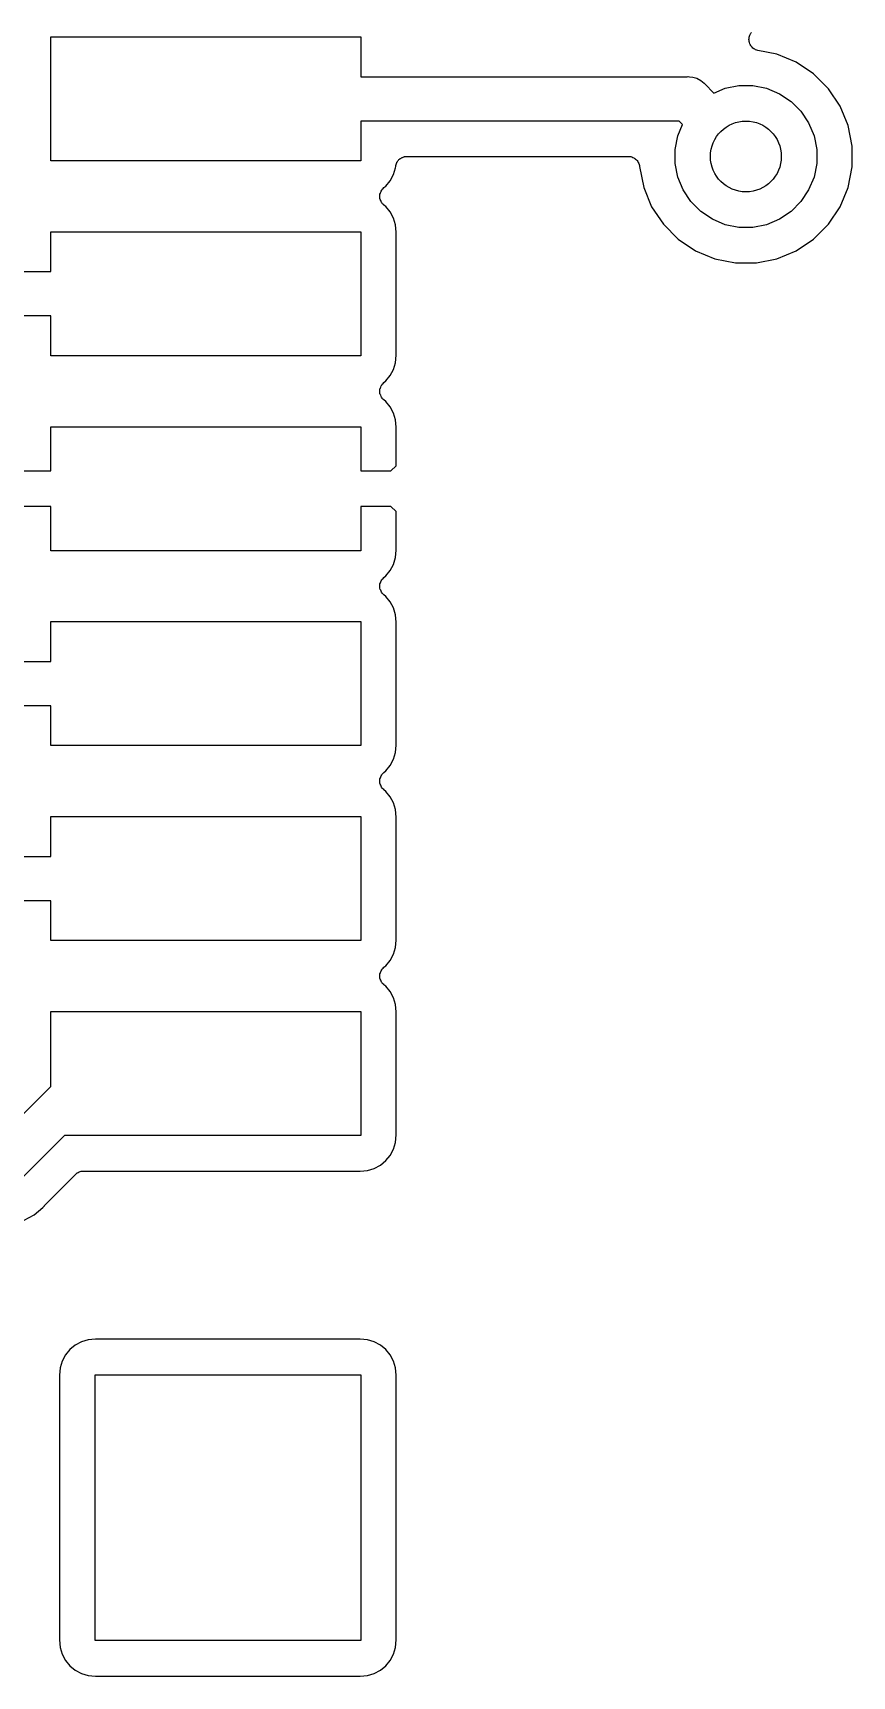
# Model space of a CAD drawing. Extents: x 113.2 to 188.8, y -123.8 to -78.2.
# Drawn here: x 175.47 to 180.1, y -115.48 to -106.2 of the extents above; entities that cross this region are included whole.
import ezdxf

# ---------------------------------------------------------------- set-up
doc = ezdxf.new("R2010")
doc.units = 0
doc.layers.add('BLACK', color=7, linetype='CONTINUOUS')

msp = doc.modelspace()

# ---------------------------------------------------------------- linework, layer by layer
at = {"layer": 'BLACK', "linetype": 'CONTINUOUS'}
for p, q in [((175.575, -106.925), (175.575, -106.225)), ((175.575, -106.225), (177.325, -106.225)), ((177.325, -106.225), (177.325, -106.45)), ((179.517, -106.24), (179.518, -106.234)), ((179.518, -106.245), (179.517, -106.24)), ((179.517, -106.24), (179.517, -106.24)), ((179.517, -106.24), (179.517, -106.24)), ((179.518, -106.227), (179.52, -106.221)), ((179.518, -106.234), (179.518, -106.227)), ((179.518, -106.227), (179.518, -106.227)), ((179.518, -106.227), (179.518, -106.227)), ((179.518, -106.252), (179.518, -106.245)), ((179.52, -106.257), (179.518, -106.252)), ((179.518, -106.252), (179.518, -106.252)), ((179.518, -106.252), (179.518, -106.252)), ((179.52, -106.221), (179.522, -106.216)), ((179.522, -106.264), (179.52, -106.257)), ((179.522, -106.216), (179.525, -106.211)), ((179.522, -106.216), (179.522, -106.216)), ((179.522, -106.216), (179.522, -106.216)), ((179.525, -106.269), (179.522, -106.264)), ((179.522, -106.264), (179.522, -106.264)), ((179.522, -106.264), (179.522, -106.264)), ((179.525, -106.211), (179.528, -106.205)), ((179.527, -106.274), (179.525, -106.269)), ((179.527, -106.275), (179.527, -106.274)), ((179.527, -106.274), (179.527, -106.274)), ((179.528, -106.205), (179.531, -106.2)), ((179.528, -106.205), (179.528, -106.205)), ((179.528, -106.205), (179.528, -106.205)), ((179.531, -106.28), (179.527, -106.275)), ((179.535, -106.284), (179.531, -106.28)), ((179.54, -106.288), (179.535, -106.284)), ((179.535, -106.284), (179.535, -106.284)), ((179.535, -106.284), (179.535, -106.284)), ((179.544, -106.292), (179.54, -106.288)), ((179.55, -106.295), (179.544, -106.292)), ((179.544, -106.292), (179.544, -106.292)), ((179.544, -106.292), (179.544, -106.292)), ((179.555, -106.298), (179.55, -106.295)), ((179.561, -106.3), (179.555, -106.298)), ((179.555, -106.298), (179.555, -106.298)), ((179.555, -106.298), (179.555, -106.298)), ((179.567, -106.302), (179.561, -106.3)), ((179.568, -106.302), (179.567, -106.302)), ((179.567, -106.302), (179.567, -106.302)), ((179.567, -106.302), (179.567, -106.302)), ((179.567, -106.302), (179.567, -106.302)), ((179.675, -106.323), (179.568, -106.302)), ((179.784, -106.368), (179.675, -106.323)), ((177.325, -106.45), (179.169, -106.45)), ((179.169, -106.45), (179.175, -106.449)), ((179.175, -106.449), (179.181, -106.45)), ((179.181, -106.45), (179.181, -106.45)), ((179.181, -106.45), (179.2, -106.452)), ((179.2, -106.452), (179.223, -106.459)), ((179.223, -106.459), (179.245, -106.471)), ((179.882, -106.434), (179.784, -106.368)), ((179.966, -106.518), (179.882, -106.434)), ((179.245, -106.471), (179.264, -106.486)), ((179.264, -106.486), (179.268, -106.491)), ((179.268, -106.491), (179.319, -106.542)), ((179.319, -106.542), (179.383, -106.515)), ((179.383, -106.515), (179.461, -106.5)), ((179.461, -106.5), (179.539, -106.5)), ((179.539, -106.5), (179.617, -106.515)), ((179.617, -106.515), (179.689, -106.546)), ((179.689, -106.546), (179.755, -106.589)), ((180.032, -106.616), (179.966, -106.518)), ((179.755, -106.589), (179.811, -106.645)), ((179.811, -106.645), (179.854, -106.711)), ((180.077, -106.725), (180.032, -106.616)), ((179.123, -106.7), (177.325, -106.7)), ((177.325, -106.7), (177.325, -106.925)), ((179.115, -106.783), (179.142, -106.719)), ((179.142, -106.719), (179.123, -106.7)), ((179.854, -106.711), (179.885, -106.783)), ((180.1, -106.841), (180.077, -106.725)), ((179.1, -106.861), (179.115, -106.783)), ((179.885, -106.783), (179.9, -106.861)), ((177.535, -106.925), (177.537, -106.922)), ((177.537, -106.922), (177.539, -106.92)), ((177.539, -106.92), (177.541, -106.918)), ((177.541, -106.918), (177.544, -106.916)), ((177.544, -106.916), (177.546, -106.914)), ((177.546, -106.914), (177.548, -106.912)), ((177.548, -106.912), (177.551, -106.911)), ((177.551, -106.911), (177.554, -106.909)), ((177.554, -106.909), (177.556, -106.907)), ((177.556, -106.907), (177.559, -106.906)), ((177.559, -106.906), (177.561, -106.905)), ((177.561, -106.905), (177.565, -106.904)), ((177.565, -106.904), (177.568, -106.903)), ((177.568, -106.903), (177.57, -106.902)), ((177.57, -106.902), (177.573, -106.901)), ((177.573, -106.901), (177.576, -106.901)), ((177.576, -106.901), (177.58, -106.9)), ((177.58, -106.9), (177.583, -106.9)), ((177.583, -106.9), (177.585, -106.9)), ((177.585, -106.9), (178.837, -106.9)), ((178.837, -106.9), (178.838, -106.9)), ((178.838, -106.9), (178.838, -106.9)), ((178.838, -106.9), (178.838, -106.9)), ((178.838, -106.9), (178.838, -106.9)), ((178.838, -106.9), (178.844, -106.901)), ((178.844, -106.901), (178.85, -106.901)), ((178.85, -106.901), (178.85, -106.901)), ((178.85, -106.901), (178.85, -106.901)), ((178.85, -106.901), (178.856, -106.903)), ((178.856, -106.903), (178.862, -106.905)), ((178.862, -106.905), (178.862, -106.905)), ((178.862, -106.905), (178.862, -106.905)), ((178.862, -106.905), (178.867, -106.908)), ((178.867, -106.908), (178.872, -106.911)), ((178.872, -106.911), (178.872, -106.911)), ((178.872, -106.911), (178.873, -106.911)), ((178.873, -106.911), (178.877, -106.915)), ((178.877, -106.915), (178.882, -106.919)), ((178.882, -106.919), (178.882, -106.919)), ((178.882, -106.919), (178.882, -106.919)), ((178.882, -106.919), (178.886, -106.923)), ((178.886, -106.923), (178.889, -106.928)), ((179.1, -106.939), (179.1, -106.861)), ((179.9, -106.861), (179.9, -106.939)), ((180.1, -106.959), (180.1, -106.841)), ((177.325, -106.925), (175.575, -106.925)), ((177.492, -107.037), (177.511, -107.002)), ((177.511, -107.002), (177.522, -106.964)), ((177.522, -106.964), (177.523, -106.957)), ((177.523, -106.956), (177.524, -106.953)), ((177.523, -106.957), (177.523, -106.956)), ((177.524, -106.95), (177.525, -106.947)), ((177.524, -106.953), (177.524, -106.95)), ((177.525, -106.944), (177.527, -106.941)), ((177.525, -106.947), (177.525, -106.944)), ((177.527, -106.938), (177.529, -106.936)), ((177.527, -106.941), (177.527, -106.938)), ((177.529, -106.936), (177.53, -106.933)), ((177.53, -106.933), (177.532, -106.93)), ((177.532, -106.93), (177.533, -106.928)), ((177.533, -106.928), (177.535, -106.925)), ((178.889, -106.928), (178.89, -106.928)), ((178.89, -106.928), (178.89, -106.928)), ((178.89, -106.928), (178.892, -106.934)), ((178.892, -106.934), (178.895, -106.939)), ((178.895, -106.939), (178.895, -106.939)), ((178.895, -106.939), (178.895, -106.939)), ((178.895, -106.939), (178.897, -106.945)), ((178.897, -106.945), (178.899, -106.951)), ((178.899, -106.951), (178.899, -106.951)), ((178.899, -106.951), (178.899, -106.951)), ((178.899, -106.951), (178.899, -106.956)), ((178.899, -106.956), (178.923, -107.075)), ((179.115, -107.017), (179.1, -106.939)), ((179.9, -106.939), (179.885, -107.017)), ((180.077, -107.075), (180.1, -106.959)), ((177.434, -107.112), (177.436, -107.107)), ((177.436, -107.106), (177.438, -107.101)), ((177.436, -107.107), (177.436, -107.106)), ((177.436, -107.106), (177.436, -107.106)), ((177.438, -107.101), (177.44, -107.095)), ((177.44, -107.095), (177.444, -107.09)), ((177.44, -107.095), (177.44, -107.095)), ((177.44, -107.095), (177.44, -107.095)), ((177.444, -107.09), (177.447, -107.085)), ((177.447, -107.085), (177.452, -107.081)), ((177.447, -107.085), (177.447, -107.085)), ((177.447, -107.085), (177.447, -107.085)), ((177.452, -107.081), (177.456, -107.076)), ((177.456, -107.076), (177.467, -107.067)), ((177.467, -107.067), (177.492, -107.037)), ((178.923, -107.075), (178.968, -107.184)), ((179.146, -107.089), (179.115, -107.017)), ((179.189, -107.155), (179.146, -107.089)), ((179.854, -107.089), (179.811, -107.155)), ((179.885, -107.017), (179.854, -107.089)), ((180.032, -107.184), (180.077, -107.075)), ((177.433, -107.118), (177.434, -107.112)), ((177.433, -107.119), (177.433, -107.118)), ((177.433, -107.118), (177.433, -107.118)), ((177.433, -107.125), (177.433, -107.119)), ((177.433, -107.131), (177.433, -107.125)), ((177.434, -107.137), (177.433, -107.131)), ((177.433, -107.131), (177.433, -107.131)), ((177.433, -107.131), (177.433, -107.131)), ((177.435, -107.143), (177.434, -107.137)), ((177.438, -107.148), (177.435, -107.143)), ((177.435, -107.143), (177.435, -107.143)), ((177.435, -107.143), (177.435, -107.143)), ((177.44, -107.154), (177.438, -107.148)), ((177.443, -107.159), (177.44, -107.154)), ((177.44, -107.154), (177.44, -107.154)), ((177.44, -107.154), (177.44, -107.154)), ((177.447, -107.164), (177.443, -107.159)), ((177.447, -107.165), (177.447, -107.164)), ((177.447, -107.164), (177.447, -107.164)), ((177.451, -107.169), (177.447, -107.165)), ((177.455, -107.173), (177.451, -107.169)), ((177.456, -107.174), (177.455, -107.173)), ((177.455, -107.173), (177.455, -107.173)), ((177.455, -107.173), (177.455, -107.173)), ((177.455, -107.173), (177.455, -107.173)), ((177.467, -107.183), (177.456, -107.174)), ((177.492, -107.213), (177.467, -107.183)), ((178.968, -107.184), (179.034, -107.282)), ((179.245, -107.211), (179.189, -107.155)), ((179.811, -107.155), (179.755, -107.211)), ((179.966, -107.282), (180.032, -107.184)), ((177.511, -107.248), (177.492, -107.213)), ((177.522, -107.286), (177.511, -107.248)), ((177.526, -107.328), (177.522, -107.286)), ((179.034, -107.282), (179.118, -107.366)), ((179.311, -107.254), (179.245, -107.211)), ((179.383, -107.285), (179.311, -107.254)), ((179.461, -107.3), (179.383, -107.285)), ((179.617, -107.285), (179.539, -107.3)), ((179.689, -107.254), (179.617, -107.285)), ((179.755, -107.211), (179.689, -107.254)), ((179.882, -107.366), (179.966, -107.282)), ((175.575, -107.55), (175.575, -107.325)), ((175.575, -107.325), (177.325, -107.325)), ((177.325, -107.325), (177.325, -108.025)), ((177.526, -108.022), (177.526, -107.328)), ((179.118, -107.366), (179.216, -107.432)), ((179.539, -107.3), (179.461, -107.3)), ((179.784, -107.432), (179.882, -107.366)), ((179.216, -107.432), (179.325, -107.477)), ((179.325, -107.477), (179.441, -107.5)), ((179.559, -107.5), (179.675, -107.477)), ((179.675, -107.477), (179.784, -107.432)), ((174.015, -107.55), (175.575, -107.55)), ((179.441, -107.5), (179.559, -107.5)), ((175.575, -107.8), (174.027, -107.8)), ((175.575, -108.025), (175.575, -107.8)), ((177.325, -108.025), (175.575, -108.025)), ((177.522, -108.064), (177.526, -108.022)), ((177.492, -108.137), (177.511, -108.102)), ((177.511, -108.102), (177.522, -108.064)), ((177.433, -108.218), (177.434, -108.212)), ((177.433, -108.219), (177.433, -108.218)), ((177.433, -108.218), (177.433, -108.218)), ((177.433, -108.225), (177.433, -108.219)), ((177.434, -108.212), (177.436, -108.207)), ((177.436, -108.206), (177.438, -108.201)), ((177.436, -108.207), (177.436, -108.206)), ((177.436, -108.206), (177.436, -108.206)), ((177.438, -108.201), (177.44, -108.195)), ((177.44, -108.195), (177.444, -108.19)), ((177.44, -108.195), (177.44, -108.195)), ((177.44, -108.195), (177.44, -108.195)), ((177.444, -108.19), (177.447, -108.185)), ((177.447, -108.185), (177.452, -108.181)), ((177.447, -108.185), (177.447, -108.185)), ((177.447, -108.185), (177.447, -108.185)), ((177.452, -108.181), (177.456, -108.176)), ((177.456, -108.176), (177.467, -108.167)), ((177.467, -108.167), (177.492, -108.137)), ((177.433, -108.231), (177.433, -108.225)), ((177.434, -108.237), (177.433, -108.231)), ((177.433, -108.231), (177.433, -108.231)), ((177.433, -108.231), (177.433, -108.231)), ((177.435, -108.243), (177.434, -108.237)), ((177.438, -108.248), (177.435, -108.243)), ((177.435, -108.243), (177.435, -108.243)), ((177.435, -108.243), (177.435, -108.243)), ((177.44, -108.254), (177.438, -108.248)), ((177.443, -108.259), (177.44, -108.254)), ((177.44, -108.254), (177.44, -108.254)), ((177.44, -108.254), (177.44, -108.254)), ((177.447, -108.264), (177.443, -108.259)), ((177.447, -108.265), (177.447, -108.264)), ((177.447, -108.264), (177.447, -108.264)), ((177.451, -108.269), (177.447, -108.265)), ((177.455, -108.273), (177.451, -108.269)), ((177.456, -108.274), (177.455, -108.273)), ((177.455, -108.273), (177.455, -108.273)), ((177.455, -108.273), (177.455, -108.273)), ((177.455, -108.273), (177.455, -108.273)), ((177.467, -108.283), (177.456, -108.274)), ((177.492, -108.313), (177.467, -108.283)), ((177.511, -108.348), (177.492, -108.313)), ((177.522, -108.386), (177.511, -108.348)), ((177.526, -108.428), (177.522, -108.386)), ((175.575, -108.675), (175.575, -108.425)), ((175.575, -108.425), (177.325, -108.425)), ((177.325, -108.425), (177.325, -108.675)), ((177.525, -108.646), (177.526, -108.428)), ((175.404, -108.675), (175.575, -108.675)), ((177.325, -108.675), (177.496, -108.675)), ((177.496, -108.675), (177.525, -108.646)), ((175.575, -108.875), (175.404, -108.875)), ((175.575, -109.125), (175.575, -108.875)), ((177.496, -108.875), (177.325, -108.875)), ((177.325, -108.875), (177.325, -109.125)), ((177.525, -108.904), (177.496, -108.875)), ((177.526, -109.122), (177.525, -108.904)), ((177.325, -109.125), (175.575, -109.125)), ((177.522, -109.164), (177.526, -109.122)), ((177.467, -109.267), (177.492, -109.237)), ((177.492, -109.237), (177.511, -109.202)), ((177.511, -109.202), (177.522, -109.164)), ((177.433, -109.318), (177.434, -109.312)), ((177.433, -109.319), (177.433, -109.318)), ((177.433, -109.318), (177.433, -109.318)), ((177.433, -109.325), (177.433, -109.319)), ((177.433, -109.331), (177.433, -109.325)), ((177.434, -109.337), (177.433, -109.331)), ((177.433, -109.331), (177.433, -109.331)), ((177.433, -109.331), (177.433, -109.331)), ((177.434, -109.312), (177.436, -109.307)), ((177.436, -109.306), (177.438, -109.301)), ((177.436, -109.307), (177.436, -109.306)), ((177.436, -109.306), (177.436, -109.306)), ((177.438, -109.301), (177.44, -109.295)), ((177.44, -109.295), (177.444, -109.29)), ((177.44, -109.295), (177.44, -109.295)), ((177.44, -109.295), (177.44, -109.295)), ((177.444, -109.29), (177.447, -109.285)), ((177.447, -109.285), (177.452, -109.281)), ((177.447, -109.285), (177.447, -109.285)), ((177.447, -109.285), (177.447, -109.285)), ((177.452, -109.281), (177.456, -109.276)), ((177.456, -109.276), (177.467, -109.267)), ((177.435, -109.343), (177.434, -109.337)), ((177.438, -109.348), (177.435, -109.343)), ((177.435, -109.343), (177.435, -109.343)), ((177.435, -109.343), (177.435, -109.343)), ((177.44, -109.354), (177.438, -109.348)), ((177.443, -109.359), (177.44, -109.354)), ((177.44, -109.354), (177.44, -109.354)), ((177.44, -109.354), (177.44, -109.354)), ((177.447, -109.364), (177.443, -109.359)), ((177.447, -109.365), (177.447, -109.364)), ((177.447, -109.364), (177.447, -109.364)), ((177.451, -109.369), (177.447, -109.365)), ((177.455, -109.373), (177.451, -109.369)), ((177.456, -109.374), (177.455, -109.373)), ((177.455, -109.373), (177.455, -109.373)), ((177.455, -109.373), (177.455, -109.373)), ((177.455, -109.373), (177.455, -109.373)), ((177.467, -109.383), (177.456, -109.374)), ((177.492, -109.413), (177.467, -109.383)), ((177.511, -109.448), (177.492, -109.413)), ((177.522, -109.486), (177.511, -109.448)), ((177.526, -109.528), (177.522, -109.486)), ((175.575, -109.75), (175.575, -109.525)), ((175.575, -109.525), (177.325, -109.525)), ((177.325, -109.525), (177.325, -110.225)), ((177.526, -110.222), (177.526, -109.528)), ((173.331, -109.75), (175.575, -109.75)), ((175.575, -110), (173.377, -110)), ((175.575, -110.225), (175.575, -110)), ((177.325, -110.225), (175.575, -110.225)), ((177.522, -110.264), (177.526, -110.222)), ((177.467, -110.367), (177.492, -110.337)), ((177.492, -110.337), (177.511, -110.302)), ((177.511, -110.302), (177.522, -110.264)), ((177.433, -110.418), (177.434, -110.412)), ((177.433, -110.419), (177.433, -110.418)), ((177.433, -110.418), (177.433, -110.418)), ((177.433, -110.425), (177.433, -110.419)), ((177.433, -110.431), (177.433, -110.425)), ((177.434, -110.437), (177.433, -110.431)), ((177.433, -110.431), (177.433, -110.431)), ((177.433, -110.431), (177.433, -110.431)), ((177.434, -110.412), (177.436, -110.407)), ((177.435, -110.443), (177.434, -110.437)), ((177.438, -110.448), (177.435, -110.443)), ((177.435, -110.443), (177.435, -110.443)), ((177.435, -110.443), (177.435, -110.443)), ((177.436, -110.406), (177.438, -110.401)), ((177.436, -110.407), (177.436, -110.406)), ((177.436, -110.406), (177.436, -110.406)), ((177.438, -110.401), (177.44, -110.395)), ((177.44, -110.395), (177.444, -110.39)), ((177.44, -110.395), (177.44, -110.395)), ((177.44, -110.395), (177.44, -110.395)), ((177.444, -110.39), (177.447, -110.385)), ((177.447, -110.385), (177.452, -110.381)), ((177.447, -110.385), (177.447, -110.385)), ((177.447, -110.385), (177.447, -110.385)), ((177.452, -110.381), (177.456, -110.376)), ((177.456, -110.376), (177.467, -110.367)), ((177.44, -110.454), (177.438, -110.448)), ((177.443, -110.459), (177.44, -110.454)), ((177.44, -110.454), (177.44, -110.454)), ((177.44, -110.454), (177.44, -110.454)), ((177.447, -110.464), (177.443, -110.459)), ((177.447, -110.465), (177.447, -110.464)), ((177.447, -110.464), (177.447, -110.464)), ((177.451, -110.469), (177.447, -110.465)), ((177.455, -110.473), (177.451, -110.469)), ((177.456, -110.474), (177.455, -110.473)), ((177.455, -110.473), (177.455, -110.473)), ((177.455, -110.473), (177.455, -110.473)), ((177.455, -110.473), (177.455, -110.473)), ((177.467, -110.483), (177.456, -110.474)), ((177.492, -110.513), (177.467, -110.483)), ((177.511, -110.548), (177.492, -110.513)), ((175.575, -110.85), (175.575, -110.625)), ((175.575, -110.625), (177.325, -110.625)), ((177.325, -110.625), (177.325, -111.325)), ((177.522, -110.586), (177.511, -110.548)), ((177.526, -110.628), (177.522, -110.586)), ((177.526, -111.322), (177.526, -110.628)), ((175.231, -110.85), (175.575, -110.85)), ((175.575, -111.1), (175.277, -111.1)), ((175.575, -111.325), (175.575, -111.1)), ((177.325, -111.325), (175.575, -111.325)), ((177.511, -111.402), (177.522, -111.364)), ((177.522, -111.364), (177.526, -111.322)), ((177.456, -111.476), (177.467, -111.467)), ((177.467, -111.467), (177.492, -111.437)), ((177.492, -111.437), (177.511, -111.402)), ((177.433, -111.518), (177.434, -111.512)), ((177.433, -111.519), (177.433, -111.518)), ((177.433, -111.518), (177.433, -111.518)), ((177.433, -111.525), (177.433, -111.519)), ((177.433, -111.531), (177.433, -111.525)), ((177.434, -111.537), (177.433, -111.531)), ((177.433, -111.531), (177.433, -111.531)), ((177.433, -111.531), (177.433, -111.531)), ((177.434, -111.512), (177.436, -111.507)), ((177.435, -111.543), (177.434, -111.537)), ((177.438, -111.548), (177.435, -111.543)), ((177.435, -111.543), (177.435, -111.543)), ((177.435, -111.543), (177.435, -111.543)), ((177.436, -111.506), (177.438, -111.501)), ((177.436, -111.507), (177.436, -111.506)), ((177.436, -111.506), (177.436, -111.506)), ((177.438, -111.501), (177.44, -111.495)), ((177.44, -111.554), (177.438, -111.548)), ((177.44, -111.495), (177.444, -111.49)), ((177.44, -111.495), (177.44, -111.495)), ((177.44, -111.495), (177.44, -111.495)), ((177.443, -111.559), (177.44, -111.554)), ((177.44, -111.554), (177.44, -111.554)), ((177.44, -111.554), (177.44, -111.554)), ((177.447, -111.564), (177.443, -111.559)), ((177.444, -111.49), (177.447, -111.485)), ((177.447, -111.485), (177.452, -111.481)), ((177.447, -111.485), (177.447, -111.485)), ((177.447, -111.485), (177.447, -111.485)), ((177.452, -111.481), (177.456, -111.476)), ((177.447, -111.565), (177.447, -111.564)), ((177.447, -111.564), (177.447, -111.564)), ((177.451, -111.569), (177.447, -111.565)), ((177.455, -111.573), (177.451, -111.569)), ((177.456, -111.574), (177.455, -111.573)), ((177.455, -111.573), (177.455, -111.573)), ((177.455, -111.573), (177.455, -111.573)), ((177.455, -111.573), (177.455, -111.573)), ((177.467, -111.583), (177.456, -111.574)), ((177.492, -111.613), (177.467, -111.583)), ((177.511, -111.648), (177.492, -111.613)), ((177.522, -111.686), (177.511, -111.648)), ((175.575, -112.148), (175.575, -111.725)), ((175.575, -111.725), (177.325, -111.725)), ((177.325, -111.725), (177.325, -112.425)), ((177.526, -111.728), (177.522, -111.686)), ((177.526, -112.422), (177.526, -111.728)), ((175.248, -112.475), (175.575, -112.148)), ((175.652, -112.425), (175.393, -112.684)), ((177.325, -112.425), (175.652, -112.425)), ((177.511, -112.502), (177.522, -112.464)), ((177.522, -112.464), (177.526, -112.422)), ((177.437, -112.592), (177.467, -112.567)), ((177.467, -112.567), (177.492, -112.537)), ((177.492, -112.537), (177.511, -112.502)), ((175.543, -112.816), (175.715, -112.645)), ((175.715, -112.645), (175.716, -112.644)), ((175.715, -112.645), (175.715, -112.645)), ((175.715, -112.645), (175.715, -112.645)), ((175.715, -112.645), (175.715, -112.645)), ((175.716, -112.644), (175.72, -112.64)), ((175.72, -112.64), (175.725, -112.637)), ((175.725, -112.636), (175.73, -112.634)), ((175.725, -112.637), (175.725, -112.636)), ((175.725, -112.637), (175.725, -112.637)), ((175.73, -112.634), (175.735, -112.631)), ((175.735, -112.631), (175.736, -112.631)), ((175.736, -112.631), (175.742, -112.629)), ((175.736, -112.631), (175.736, -112.631)), ((175.742, -112.629), (175.747, -112.627)), ((175.747, -112.627), (175.748, -112.627)), ((175.748, -112.627), (175.748, -112.627)), ((175.748, -112.627), (175.754, -112.627)), ((175.754, -112.627), (175.759, -112.626)), ((175.759, -112.626), (177.322, -112.626)), ((177.322, -112.626), (177.364, -112.622)), ((177.364, -112.622), (177.402, -112.611)), ((177.402, -112.611), (177.437, -112.592)), ((175.481, -112.872), (175.531, -112.831)), ((175.531, -112.831), (175.539, -112.821)), ((175.539, -112.821), (175.54, -112.82)), ((175.54, -112.82), (175.542, -112.818)), ((175.542, -112.818), (175.543, -112.816)), ((175.425, -112.902), (175.481, -112.872)), ((175.748, -113.589), (175.713, -113.608)), ((175.786, -113.578), (175.748, -113.589)), ((175.828, -113.574), (175.786, -113.578)), ((177.322, -113.574), (175.828, -113.574)), ((177.364, -113.578), (177.322, -113.574)), ((177.402, -113.589), (177.364, -113.578)), ((177.437, -113.608), (177.402, -113.589)), ((175.658, -113.663), (175.639, -113.698)), ((175.683, -113.633), (175.658, -113.663)), ((175.713, -113.608), (175.683, -113.633)), ((177.467, -113.633), (177.437, -113.608)), ((177.492, -113.663), (177.467, -113.633)), ((177.511, -113.698), (177.492, -113.663)), ((175.628, -113.736), (175.624, -113.778)), ((175.624, -113.778), (175.624, -115.272)), ((175.639, -113.698), (175.628, -113.736)), ((175.825, -115.275), (175.825, -113.775)), ((175.825, -113.775), (177.325, -113.775)), ((177.325, -113.775), (177.325, -115.275)), ((177.522, -113.736), (177.511, -113.698)), ((177.526, -113.778), (177.522, -113.736)), ((177.526, -115.272), (177.526, -113.778)), ((175.624, -115.272), (175.628, -115.314)), ((175.628, -115.314), (175.639, -115.352)), ((175.639, -115.352), (175.658, -115.387)), ((177.325, -115.275), (175.825, -115.275)), ((177.492, -115.387), (177.511, -115.352)), ((177.511, -115.352), (177.522, -115.314)), ((177.522, -115.314), (177.526, -115.272)), ((175.658, -115.387), (175.683, -115.417)), ((175.683, -115.417), (175.713, -115.442)), ((175.713, -115.442), (175.748, -115.461)), ((177.402, -115.461), (177.437, -115.442)), ((177.437, -115.442), (177.467, -115.417)), ((177.467, -115.417), (177.492, -115.387)), ((175.748, -115.461), (175.786, -115.472)), ((175.786, -115.472), (175.828, -115.476)), ((175.828, -115.476), (177.322, -115.476)), ((177.322, -115.476), (177.364, -115.472)), ((177.364, -115.472), (177.402, -115.461))]:
    msp.add_line(p, q, dxfattribs=at)
at = {"layer": 'BLACK'}
msp.add_circle((179.5, -106.9), 0.2, dxfattribs=at)

doc.saveas('drawing.dxf')
